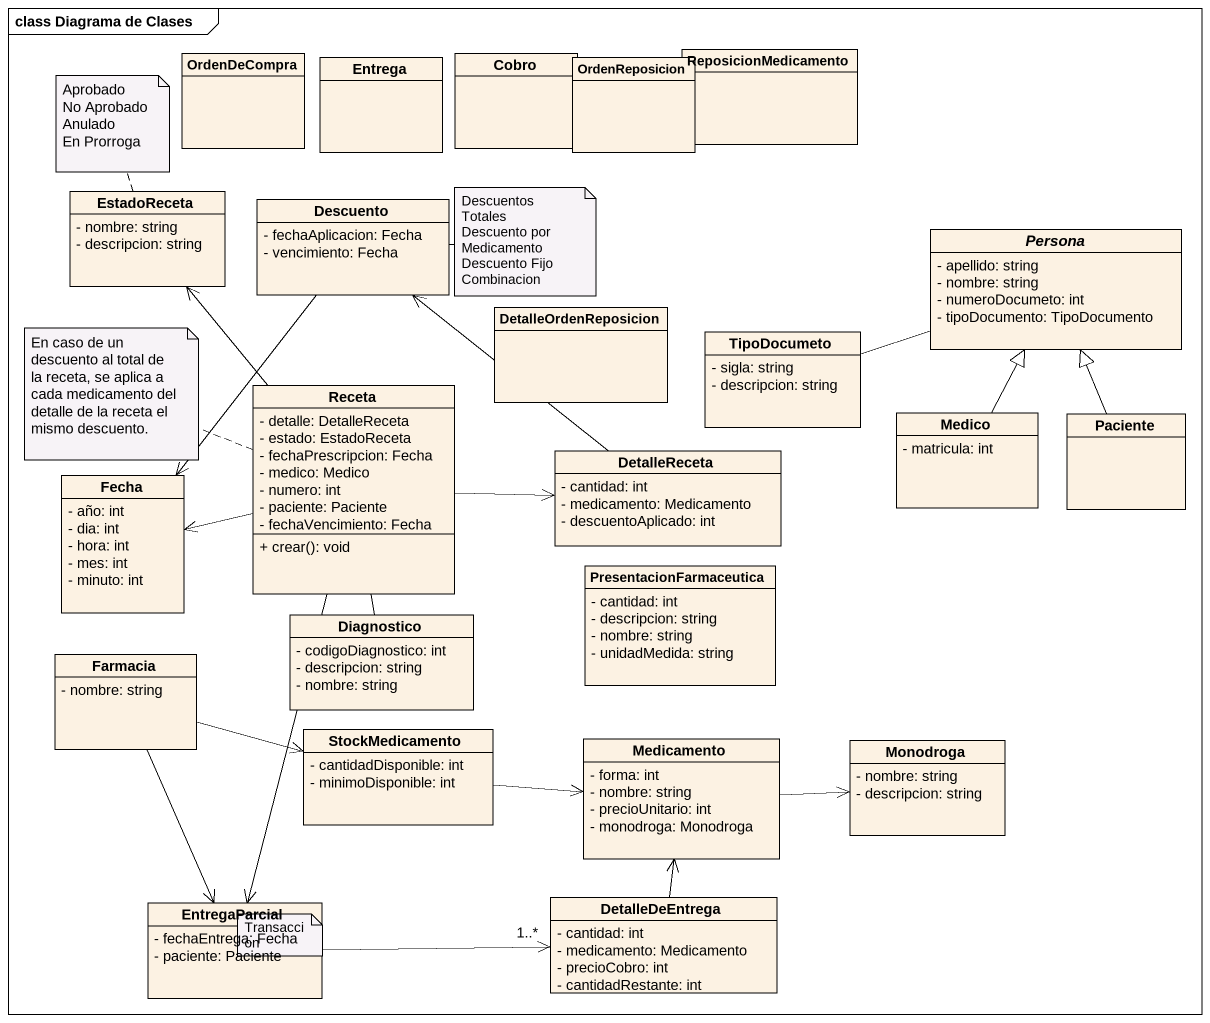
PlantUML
@startuml
mainframe class Diagrama de Clases
hide circle
hide empty members
skinparam classAttributeIconSize 0
class ReposicionMedicamento
class OrdenDeCompra
class Entrega
class Cobro
class OrdenReposicion
class EstadoReceta {
  - nombre: string
  - descripcion: string
}
class Descuento {
  - fechaAplicacion: Fecha
  - vencimiento: Fecha
}
abstract class Persona {
  - apellido: string
  - nombre: string
  - numeroDocumeto: int
  - tipoDocumento: TipoDocumento
}
class DetalleOrdenReposicion
class TipoDocumeto {
  - sigla: string
  - descripcion: string
}
class Receta {
  - detalle: DetalleReceta
  - estado: EstadoReceta
  - fechaPrescripcion: Fecha
  - medico: Medico
  - numero: int
  - paciente: Paciente
  - fechaVencimiento: Fecha
  + crear(): void
}
class Medico {
  - matricula: int
}
class Paciente
class Fecha {
  - año: int
  - dia: int
  - hora: int
  - mes: int
  - minuto: int
}
class DetalleReceta {
  - cantidad: int
  - medicamento: Medicamento
  - descuentoAplicado: int
}
class PresentacionFarmaceutica {
  - cantidad: int
  - descripcion: string
  - nombre: string
  - unidadMedida: string
}
class Farmacia {
  - nombre: string
}
class Diagnostico {
  - codigoDiagnostico: int
  - descripcion: string
  - nombre: string
}
class StockMedicamento {
  - cantidadDisponible: int
  - minimoDisponible: int
}
class Medicamento {
  - forma: int
  - nombre: string
  - precioUnitario: int
  - monodroga: Monodroga
}
class Monodroga {
  - nombre: string
  - descripcion: string
}
class EntregaParcial {
  - fechaEntrega: Fecha
  - paciente: Paciente
}
class DetalleDeEntrega {
  - cantidad: int
  - medicamento: Medicamento
  - precioCobro: int
  - cantidadRestante: int
}
Descuento --> Fecha
Persona -left- TipoDocumeto
Receta -up-> EstadoReceta
Receta -left-> Fecha
Receta -right-> DetalleReceta
Receta -- Diagnostico
Receta --> EntregaParcial
Medico -up-|> Persona
Paciente -up-|> Persona
DetalleReceta -up-> Descuento
Farmacia -right-> StockMedicamento
Farmacia --> EntregaParcial
StockMedicamento -right-> Medicamento
Medicamento -right-> Monodroga
EntregaParcial -right-> "1..*" DetalleDeEntrega
DetalleDeEntrega -up-> Medicamento
note top of EstadoReceta
  Aprobado
  No Aprobado
  Anulado
  En Prorroga
end note
note right of Descuento
  Descuentos Totales
  Descuento por Medicamento
  Descuento Fijo
  Combinacion
end note
note left of Receta : En caso de un descuento al total de la receta, se aplica a cada medicamento del detalle de la receta el mismo descuento.
note as N4
  Transaccion
end note
@enduml
